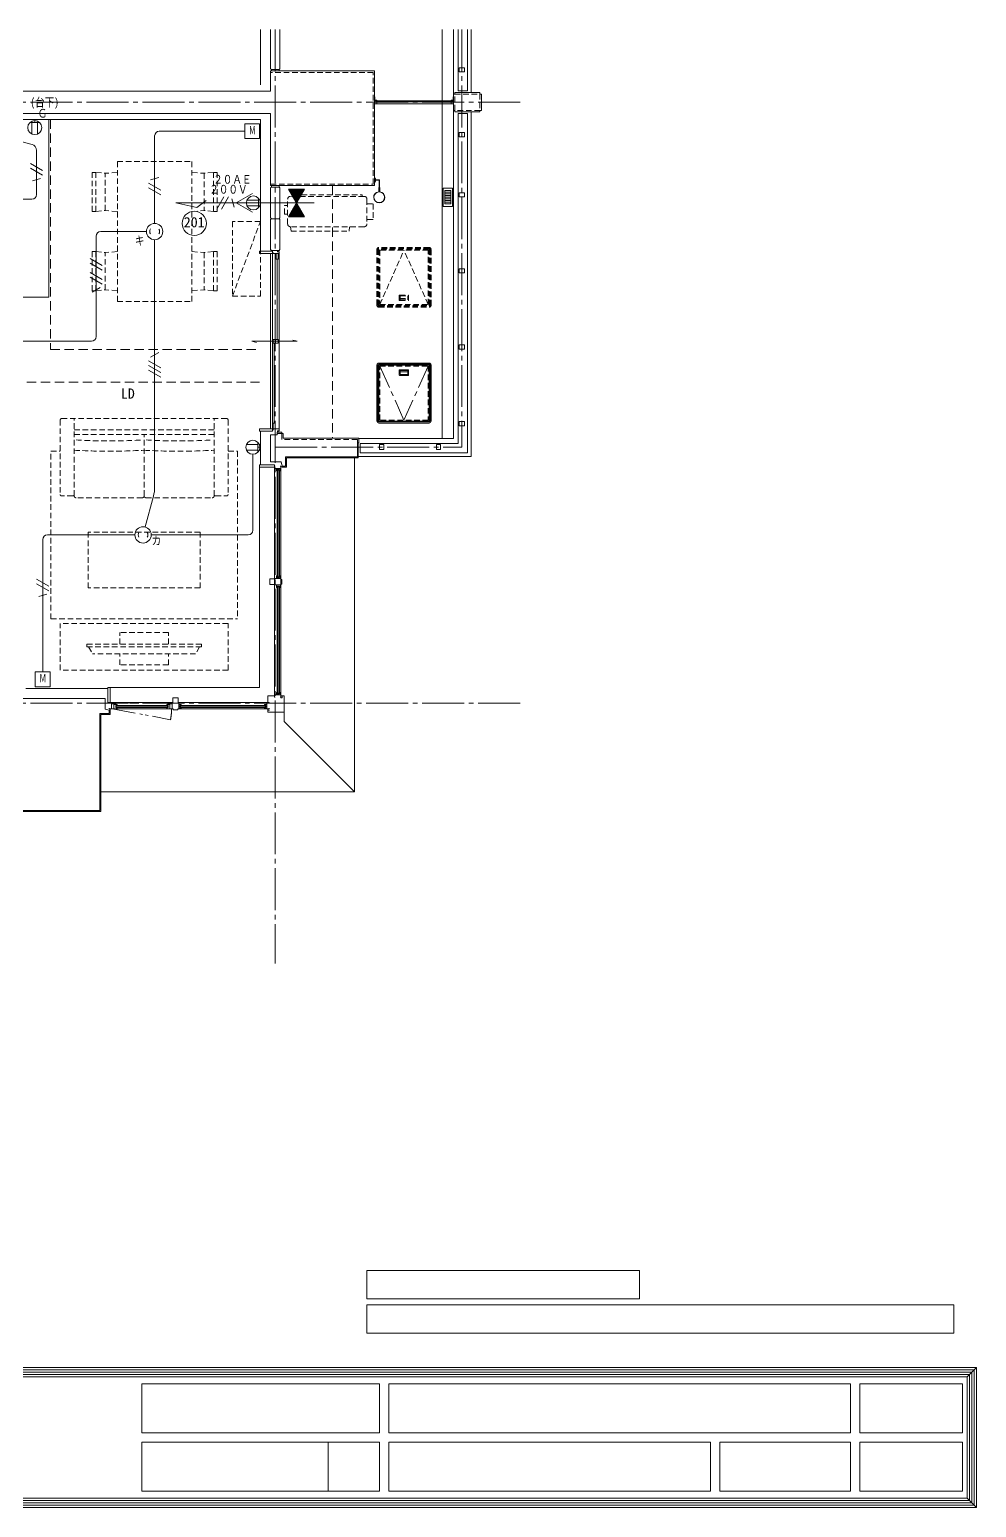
# Model space of a CAD drawing. Units: millimetres at full size, sheet at 1:50. Extents: x -15705 to 14525, y -10775 to 5709.
# Drawn here: x 4372 to 14525, y -10150 to 5709 of the extents above; entities that cross this region are included whole.
import ezdxf
from ezdxf.enums import TextEntityAlignment as Align

# ---------------------------------------------------------------- set-up
doc = ezdxf.new("R2010")
doc.units = ezdxf.units.MM
doc.header["$LTSCALE"] = 50
for name, pattern in [('CHAIN1', [8, 5, -1, 1, -1]), ('CHAIN2', [12, 9, -1, 1, -1]), ('DASHED1', [1.8, 1.2, -0.6]), ('DASHED2', [3, 2, -1]), ('DOUBLE_CHAIN1', [8.8, 5, -1, 0.6, -0.6, 0.6, -1])]:
    doc.linetypes.add(name, pattern=pattern)
for name, color, linetype, lineweight in [('0-3_建築', 1, 'Continuous', 9), ('0-7_部材', 5, 'Continuous', 18), ('7-0_天井割付', 7, 'CHAIN2', 9), ('7-2_張出基準', 7, 'Continuous', 9), ('7-3_点検口', 7, 'Continuous', 9), ('7-4_ｸﾞA名称', 7, 'Continuous', 9), ('7-7_補助線', 7, 'DASHED1', 9), ('7-8_敷地', 7, 'Continuous', 9), ('7-9_表示線', 7, 'Continuous', 9), ('7-A_排水･ﾀﾞｸ', 7, 'Continuous', 9), ('7-B_ハッチング', 7, 'DASHED2', 9), ('7-C_電気設備', 7, 'Continuous', 9), ('7-D_記号', 7, 'Continuous', 9), ('7-E_文字', 7, 'Continuous', 9), ('F-0_F0', 7, 'Continuous', 9)]:
    doc.layers.add(name, color=color, linetype=linetype, lineweight=lineweight)
doc.styles.add('ＭＳ ゴシック', font='')
doc.styles.get('ＭＳ ゴシック').set_extended_font_data('MS Gothic')

msp = doc.modelspace()

# ---------------------------------------------------------------- linework, layer by layer
at = {"layer": '0-3_建築'}
for p, q in [((3764.33, 4645.34), (4398.29, 4475.47)), ((5763.35, 4618.1), (6678.61, 4618.1)), ((5713.35, 3628.9), (5713.35, 4568.1)), ((4446.59, 4412.53), (4446.59, 3938)), ((4381.64, 4271.11), (4511.54, 4196.11)), ((4381.64, 4221.11), (4511.54, 4146.11)), ((4403.29, 4083.61), (4489.89, 4108.61)), ((5778.3, 3984.99), (5648.4, 4059.99)), ((5778.3, 3934.99), (5648.4, 4009.99)), ((5756.65, 4122.49), (5670.05, 4097.49)), ((4396.59, 3888), (4219.64, 3888)), ((5940.45, 3847.65), (6696.85, 3847.65)), ((6380.02, 3782.7), (6455.02, 3912.6)), ((6430.02, 3782.7), (6505.02, 3912.6)), ((6567.52, 3804.35), (6542.52, 3890.95)), ((5085.01, 3491.4), (5085.01, 2413.9)), ((5135.01, 3541.4), (5625.85, 3541.4)), ((5713.35, 799.17), (5713.35, 3453.9)), ((5020.06, 3253.2), (5149.96, 3178.2)), ((5020.06, 3203.2), (5149.96, 3128.2)), ((5020.06, 3103.2), (5149.96, 3028.2)), ((5020.06, 3053.2), (5149.96, 2978.2)), ((5041.71, 2890.7), (5128.31, 2940.7)), ((3313.35, 2363.9), (5035.01, 2363.9)), ((5756.65, 2242.65), (5670.05, 2192.65)), ((5778.3, 2080.15), (5648.4, 2155.15)), ((5778.3, 2030.15), (5648.4, 2105.15)), ((5778.3, 1980.15), (5648.4, 2055.15)), ((6767.22, 336.4), (6767.22, 1150.98)), ((5700.41, 700.87), (5611.99, 370.91)), ((4513.04, 236.4), (4513.04, -1183.33)), ((4563.04, 286.4), (5501.85, 286.4)), ((5676.85, 286.4), (6717.22, 286.4)), ((4448.09, -187.92), (4577.99, -262.92)), ((4448.09, -237.92), (4577.99, -312.92)), ((4469.74, -375.42), (4556.34, -350.42))]:
    msp.add_line(p, q, dxfattribs=at)
at = {"layer": '0-3_建築', "color": 3, "lineweight": 18}
for p, q in [((7986.82, -7607.75), (7986.82, -7910.06)), ((10913.31, -7607.75), (7986.82, -7607.75)), ((10913.31, -7910.06), (10913.31, -7607.75)), ((7986.82, -7910.06), (10913.31, -7910.06)), ((7986.82, -8279.34), (7986.82, -7977.03))]:
    msp.add_line(p, q, dxfattribs=at)
at = {"layer": '0-3_建築'}
msp.add_lwpolyline([(5940.45, 3847.65), (6165.45, 3797.65), (6265.45, 3872.65)], dxfattribs=at)
at = {"layer": '0-3_建築', "color": 3, "lineweight": 18}
msp.add_lwpolyline([(7986.82, -7977.03), (14281.67, -7977.03), (14281.67, -8279.34), (7986.82, -8279.34)], dxfattribs=at)
msp.add_circle((6137.69, 3628.6), 130, dxfattribs=at)
at = {"layer": '0-3_建築'}
for centre, radius, start, end in [((5763.35, 4568.1), 50, 90, 180), ((4381.42, 4412.53), 65.16, 0, 75), ((4396.59, 3938), 50, 270, 0), ((5135.01, 3491.4), 50, 90, 180), ((5035.01, 2413.9), 50, 270, 0), ((5333.56, 799.17), 379.79, 345, 0), ((6717.22, 336.4), 50, 270, 0), ((4563.04, 236.4), 50, 90, 180)]:
    msp.add_arc(centre, radius, start, end, dxfattribs=at)
at = {"layer": '0-7_部材'}
for p, q in [((4480.43, 4709.72), (4375.12, 4709.72)), ((4397.78, 4709.72), (4397.78, 4587.58)), ((4427.78, 4731.32), (4427.78, 4709.72)), ((4457.78, 4709.72), (4457.78, 4587.58)), ((6825.26, 3877.65), (6703.11, 3877.65)), ((6825.26, 3817.65), (6703.11, 3817.65)), ((6825.26, 3900.3), (6825.26, 3794.99)), ((6846.85, 3847.65), (6825.26, 3847.65)), ((6820.63, 1278.63), (6820.63, 1173.32)), ((6820.63, 1255.98), (6698.49, 1255.98)), ((6820.63, 1195.98), (6698.49, 1195.98)), ((6842.22, 1225.98), (6820.63, 1225.98))]:
    msp.add_line(p, q, dxfattribs=at)
for points in [[(6678.61, 4698.1), (6678.61, 4538.1), (6838.61, 4538.1), (6838.61, 4698.1)], [(4593.04, -1183.33), (4433.04, -1183.33), (4433.04, -1343.33), (4593.04, -1343.33)]]:
    msp.add_lwpolyline(points, close=True, dxfattribs=at)
for centre, radius in [((4427.78, 4656.32), 75), ((6771.85, 3847.65), 75), ((5713.35, 3541.4), 87.5), ((6767.22, 1225.98), 75), ((5589.35, 286.4), 87.5)]:
    msp.add_circle(centre, radius, dxfattribs=at)
for centre, start, end in [((5713.35, 3541.4), 148.05345, 210.00027), ((5713.35, 3541.4), 329.99973, 30.00027), ((5589.35, 286.4), 148.05345, 210.00027), ((5589.35, 286.4), 329.99973, 30.00027)]:
    msp.add_arc(centre, 52.45, start, end, dxfattribs=at)
at = {"layer": '7-0_天井割付'}
for p, q in [((7006.85, 5708.57), (7006.85, -4311.84)), ((9006.85, 5708.57), (9006.85, 1228.9)), ((9632.07, 4928.9), (-8167.18, 4928.9)), ((7006.85, 1228.9), (9006.85, 1228.9)), ((9632.07, -1521.1), (-8167.18, -1521.1))]:
    msp.add_line(p, q, dxfattribs=at)
at = {"layer": '7-2_張出基準'}
for p, q in [((6956.85, 5288.9), (6956.85, 5708.57)), ((7056.85, 5288.9), (7056.85, 5708.57)), ((6956.85, 5263.9), (6956.85, 5048.9)), ((6966.85, 5278.9), (6966.85, 5263.9)), ((7056.85, 5288.9), (7046.85, 5278.9)), ((7046.85, 5278.9), (7046.85, 5263.9)), ((-3943.15, 5048.9), (6956.85, 5048.9)), ((-3943.15, 4808.9), (6956.85, 4808.9)), ((6956.85, 4808.9), (6956.85, 4033.9)), ((6956.85, 4008.9), (6956.85, 3688.9)), ((6966.85, 4018.9), (6966.85, 4033.9)), ((7046.85, 4018.9), (7046.85, 4033.9)), ((7056.85, 4008.9), (7056.85, 3688.9)), ((6956.85, 3688.9), (6966.85, 3678.9)), ((6956.85, 3668.9), (6966.85, 3678.9)), ((6956.85, 3668.9), (6956.85, 3348.9)), ((7046.85, 3678.9), (6966.85, 3678.9)), ((7046.85, 3678.9), (7056.85, 3688.9)), ((7046.85, 3678.9), (7056.85, 3668.9)), ((7056.85, 3668.9), (7056.85, 3348.9)), ((6956.85, 3348.9), (6966.85, 3338.9)), ((7046.85, 3338.9), (6966.85, 3338.9)), ((7046.85, 3338.9), (7056.85, 3348.9)), ((7026.81, 1358.9), (6956.85, 1358.9)), ((6956.85, 1358.9), (6956.85, 1068.9)), ((7026.81, 1388.9), (7026.81, 1358.9)), ((7886.85, 1123.9), (7886.85, 1273.9)), ((7886.85, 1123.9), (7116.85, 1123.9)), ((7116.85, 1023.9), (7116.85, 1123.9)), ((7071.02, 1068.9), (6956.85, 1068.9)), ((7081.73, 1023.9), (7071.02, 1068.9)), ((7081.73, 1023.9), (7116.85, 1023.9)), ((3926.85, -1471.1), (5181.85, -1471.1)), ((5181.85, -1471.1), (5181.85, -1583.93)), ((5226.84, -1595.99), (5181.85, -1583.93)), ((5226.84, -1631.1), (5126.85, -1631.1)), ((5226.84, -1595.99), (5226.84, -1631.1))]:
    msp.add_line(p, q, dxfattribs=at)
at = {"layer": '7-2_張出基準', "linetype": 'DASHED1'}
for p, q in [((8931.85, 4841.4), (8931.85, 5016.4)), ((9201.85, 4841.4), (8931.85, 4841.4)), ((7076.82, 1373.9), (7026.81, 1373.9)), ((7076.82, 1308.9), (7076.82, 1378.9)), ((7886.85, 1308.9), (7076.82, 1308.9)), ((7886.85, 1273.9), (7886.85, 1308.9))]:
    msp.add_line(p, q, dxfattribs=at)
at = {"layer": '7-2_張出基準'}
for points in [[(6956.85, 5288.9), (6966.85, 5278.9), (7046.85, 5278.9)], [(6956.85, 4008.9), (6966.85, 4018.9), (7046.85, 4018.9), (7056.85, 4008.9)], [(5126.85, -1631.1), (5126.85, -2671.1), (4101.85, -2671.1)]]:
    msp.add_lwpolyline(points, dxfattribs=at)
at = {"layer": '7-2_張出基準', "linetype": 'DASHED1'}
for points in [[(6956.85, 4048.9), (8056.85, 4048.9), (8056.85, 5248.9), (6956.85, 5248.9)], [(8931.85, 5016.4), (9201.85, 5016.4), (9201.85, 4841.4)]]:
    msp.add_lwpolyline(points, dxfattribs=at)
at = {"layer": '7-3_点検口'}
for p, q in [((7031.95, 3323.89), (7031.95, 3333.9)), ((7045.95, 3337.79), (7045.95, 3324.89)), ((7046.95, 3303.9), (6836.85, 3303.9)), ((6956.95, 1423.9), (6956.95, 3303.9)), ((6976.95, 3288.9), (6976.95, 3328.9)), ((6976.95, 3313.9), (6986.95, 3313.9)), ((6976.95, 1438.9), (6976.95, 3288.9)), ((7015.25, 3303.9), (7015.25, 3243.9)), ((7026.45, 3243.9), (7026.45, 2383.9)), ((7046.95, 3323.89), (7031.95, 3323.89)), ((7046.95, 3288.9), (7046.95, 3323.89)), ((7046.95, 1438.9), (7046.95, 3288.9)), ((7037.65, 2383.9), (6983.85, 2383.9)), ((7010.75, 2383.9), (7010.75, 2343.9)), ((6804.34, 2350.96), (6756.04, 2363.9)), ((7242.74, 2363.9), (6756.04, 2363.9)), ((6995.05, 1483.9), (6995.05, 2343.9)), ((7194.44, 2376.84), (7242.74, 2363.9)), ((6976.95, 1438.9), (6976.95, 1398.9)), ((6983.85, 1423.9), (6983.85, 1483.9)), ((7046.95, 1438.9), (7046.95, 1403.9)), ((7046.95, 1423.9), (6836.85, 1423.9)), ((6836.85, 1423.9), (6836.85, 1398.9)), ((6976.95, 1398.9), (6836.85, 1398.9)), ((6976.95, 1413.89), (6986.95, 1413.89)), ((7031.95, 1403.9), (7031.95, 1393.9)), ((7046.95, 1403.9), (7031.95, 1403.9)), ((7045.85, 1402.9), (7045.85, 1389.9)), ((6996.73, 1038.9), (6836.85, 1038.9)), ((6836.85, 1013.9), (6836.85, -1351.1)), ((7005.73, 1023.9), (6996.73, 1023.9)), ((6996.73, -181.6), (6996.73, 998.9)), ((7020.93, 998.9), (7020.93, 971.9)), ((7020.93, 971.9), (7022.93, 971.9)), ((7022.93, 971.9), (7028.68, 970.4)), ((7028.68, 986.9), (7052.18, 986.9)), ((7028.68, -169.6), (7028.68, 986.9)), ((7035.18, -163.6), (7035.18, 986.9)), ((7047.18, 980.9), (7035.18, 980.9)), ((7047.18, -163.6), (7047.18, 986.9)), ((7052.18, -169.6), (7052.18, 986.9)), ((7057.93, 971.9), (7052.18, 970.4)), ((7066.73, 1023.9), (7057.73, 1023.9)), ((7057.93, 971.9), (7062.53, 971.9)), ((7062.53, 971.9), (7062.53, 998.9)), ((7066.73, 998.9), (7066.73, 1023.9)), ((7066.73, 998.9), (7066.73, -181.6)), ((7080.73, 1014.9), (7067.73, 1014.9)), ((7020.93, -154.6), (7022.93, -154.6)), ((7020.93, -181.6), (7020.93, -154.6)), ((7022.93, -154.6), (7028.68, -153.1)), ((7022.93, -159.6), (7022.93, -154.6)), ((7057.93, -154.6), (7052.18, -153.1)), ((7057.93, -159.6), (7057.93, -154.6)), ((6946.73, -187.1), (6946.73, -246.1)), ((6996.73, -186.6), (6947.23, -186.6)), ((6947.23, -246.6), (6996.73, -246.6)), ((6996.73, -181.6), (6996.73, -251.6)), ((6996.73, -181.6), (7066.73, -181.6)), ((6996.73, -251.6), (7066.73, -251.6)), ((6996.73, -1431.1), (6996.73, -251.6)), ((7020.93, -251.6), (7020.93, -278.6)), ((7020.93, -278.6), (7022.93, -278.6)), ((7028.68, -159.6), (7022.93, -159.6)), ((7022.93, -273.6), (7022.93, -278.6)), ((7028.68, -273.6), (7022.93, -273.6)), ((7022.93, -278.6), (7028.68, -280.1)), ((7028.68, -169.6), (7052.18, -169.6)), ((7028.68, -263.6), (7028.68, -1419.1)), ((7028.68, -263.6), (7052.18, -263.6)), ((7047.18, -163.6), (7035.18, -163.6)), ((7035.18, -269.6), (7035.18, -1419.1)), ((7047.18, -269.6), (7035.18, -269.6)), ((7047.18, -269.6), (7047.18, -1419.1)), ((7052.18, -159.6), (7057.93, -159.6)), ((7052.18, -263.6), (7052.18, -1419.1)), ((7052.18, -273.6), (7057.93, -273.6)), ((7057.93, -278.6), (7052.18, -280.1)), ((7057.93, -273.6), (7057.93, -278.6)), ((7057.93, -278.6), (7062.53, -278.6)), ((7062.53, -278.6), (7062.53, -251.6)), ((7066.73, -251.6), (7066.73, -181.6)), ((7066.73, -191.6), (7076.73, -191.6)), ((7076.73, -241.6), (7066.73, -241.6)), ((7066.73, -1431.1), (7066.73, -251.6)), ((7076.73, -191.6), (7076.73, -241.6)), ((5236.73, -1351.1), (6836.85, -1351.1)), ((5236.73, -1511.11), (5236.73, -1351.1)), ((7028.68, -1402.6), (7022.93, -1404.1)), ((7022.93, -1409.1), (7022.93, -1404.1)), ((7022.93, -1409.1), (7028.68, -1409.1)), ((7052.18, -1419.1), (7028.68, -1419.1)), ((7035.18, -1413.1), (7047.18, -1413.1)), ((7057.93, -1404.1), (7052.18, -1402.6)), ((7057.93, -1409.1), (7052.18, -1409.1)), ((7062.53, -1404.1), (7057.93, -1404.1)), ((7057.93, -1409.1), (7057.93, -1404.1)), ((7062.53, -1404.1), (7062.53, -1431.1)), ((5211.73, -1511.11), (5236.73, -1511.11)), ((5251.73, -1511.1), (5901.73, -1511.1)), ((5251.73, -1581.1), (5901.73, -1581.1)), ((5292.73, -1533.1), (5275.73, -1533.1)), ((5275.73, -1533.1), (5275.73, -1579.11)), ((5292.73, -1535.3), (5292.73, -1533.1)), ((5292.73, -1535.3), (5310.73, -1535.3)), ((5295.73, -1543.06), (5295.73, -1566.56)), ((5295.73, -1543.06), (5857.73, -1543.06)), ((5295.73, -1549.56), (5857.73, -1549.56)), ((5295.73, -1561.56), (5857.73, -1561.56)), ((5295.73, -1566.56), (5857.73, -1566.56)), ((5304.73, -1543.06), (5296.73, -1543.06)), ((5304.73, -1566.56), (5296.73, -1566.56)), ((5301.73, -1561.56), (5301.73, -1549.56)), ((5302.13, -1512.4), (5305.93, -1512.4)), ((5302.13, -1520.7), (5302.13, -1512.4)), ((5310.23, -1537.3), (5304.73, -1537.3)), ((5310.23, -1572.3), (5304.73, -1572.3)), ((5305.73, -1537.31), (5305.73, -1543.06)), ((5305.73, -1572.31), (5305.73, -1566.56)), ((5308.23, -1518.9), (5308.23, -1517.9)), ((5310.73, -1535.3), (5310.73, -1536.8)), ((5842.73, -1537.31), (5841.23, -1543.06)), ((5842.73, -1572.31), (5841.23, -1566.56)), ((5842.73, -1535.3), (5842.73, -1536.8)), ((5860.73, -1535.3), (5842.73, -1535.3)), ((5843.23, -1537.3), (5848.73, -1537.3)), ((5843.23, -1572.3), (5848.73, -1572.3)), ((5845.23, -1518.9), (5845.23, -1517.9)), ((5851.33, -1518.9), (5845.23, -1518.9)), ((5847.73, -1537.31), (5847.73, -1543.06)), ((5847.73, -1572.31), (5847.73, -1566.56)), ((5848.73, -1543.06), (5856.73, -1543.06)), ((5848.73, -1566.56), (5856.73, -1566.56)), ((5851.33, -1520.7), (5851.33, -1518.9)), ((5851.73, -1561.56), (5851.73, -1549.56)), ((5857.73, -1543.06), (5857.73, -1566.56)), ((5860.73, -1533.1), (5877.73, -1533.1)), ((5860.73, -1535.3), (5860.73, -1533.1)), ((5901.73, -1525.2), (5871.73, -1525.2)), ((5877.73, -1533.1), (5877.73, -1579.11)), ((5901.73, -1581.1), (5901.73, -1511.1)), ((5906.73, -1511.1), (5901.73, -1511.1)), ((5911.73, -1581.1), (5901.73, -1581.1)), ((5906.73, -1461.1), (5966.73, -1461.1)), ((5906.73, -1511.1), (5906.73, -1461.1)), ((5911.73, -1581.1), (5911.73, -1591.1)), ((5971.73, -1581.1), (5961.73, -1581.1)), ((5966.73, -1461.1), (5966.73, -1511.1)), ((5971.73, -1511.1), (5966.73, -1511.1)), ((5966.73, -1511.11), (5971.73, -1511.11)), ((5971.73, -1511.1), (5971.73, -1581.1)), ((6916.73, -1511.11), (5971.73, -1511.11)), ((5971.73, -1535.31), (5998.73, -1535.31)), ((5998.73, -1576.91), (5971.73, -1576.91)), ((6916.73, -1581.11), (5971.73, -1581.11)), ((5983.73, -1543.06), (6904.73, -1543.06)), ((5983.73, -1543.06), (5983.73, -1566.56)), ((5983.73, -1549.56), (6904.73, -1549.56)), ((5983.73, -1561.56), (6904.73, -1561.56)), ((5983.73, -1566.56), (6904.73, -1566.56)), ((5992.73, -1543.06), (5984.73, -1543.06)), ((5992.73, -1566.56), (5984.73, -1566.56)), ((5989.73, -1561.56), (5989.73, -1549.56)), ((5993.73, -1537.31), (5993.73, -1543.06)), ((5993.73, -1537.31), (5998.73, -1537.31)), ((5993.73, -1572.31), (5993.73, -1566.56)), ((5998.73, -1535.31), (5998.73, -1537.31)), ((5998.73, -1537.31), (6000.23, -1543.06)), ((5998.73, -1572.31), (6000.23, -1566.56)), ((6889.73, -1537.31), (6888.23, -1543.06)), ((6889.73, -1572.31), (6888.23, -1566.56)), ((6889.73, -1537.31), (6894.73, -1537.31)), ((6889.73, -1572.31), (6894.73, -1572.31)), ((6894.73, -1537.31), (6894.73, -1543.06)), ((6894.73, -1572.31), (6894.73, -1566.56)), ((6898.73, -1549.56), (6898.73, -1561.56)), ((6904.73, -1566.56), (6904.73, -1543.06)), ((6916.73, -1511.11), (6916.73, -1581.11)), ((6916.73, -1511.11), (6941.73, -1511.11)), ((6926.73, -1581.11), (6916.73, -1581.11)), ((6926.74, -1441.11), (6926.74, -1511.11)), ((6996.73, -1441.11), (6926.74, -1441.11)), ((6927.73, -1595.11), (6927.73, -1582.11)), ((6941.73, -1520.11), (6941.73, -1511.11)), ((6996.73, -1431.1), (7066.73, -1431.1)), ((6996.73, -1431.1), (6996.73, -1455.99)), ((6996.73, -1455.99), (7005.73, -1455.99)), ((7057.73, -1455.99), (7066.73, -1455.99)), ((7066.73, -1455.99), (7066.73, -1431.1)), ((7081.73, -1460.99), (7066.73, -1460.99)), ((7080.73, -1442.11), (7067.73, -1442.11)), ((7081.73, -1441.11), (7081.73, -1460.99)), ((7101.73, -1441.11), (7081.73, -1441.11)), ((7101.73, -1616.11), (7101.73, -1441.11)), ((5236.85, -1595.99), (5235.85, -1594.99)), ((6944.43, -1596.11), (6926.73, -1596.11)), ((6926.73, -1596.11), (6926.73, -1616.11)), ((6926.73, -1616.11), (7101.73, -1616.11))]:
    msp.add_line(p, q, dxfattribs=at)
at = {"layer": '7-3_点検口', "linetype": 'DOUBLE_CHAIN1'}
msp.add_line((5258.73, -1579.1), (5883.75, -1696.76), dxfattribs=at)
at = {"layer": '7-3_点検口', "linetype": 'DASHED2'}
msp.add_line((5845.23, -1518.9), (5308.23, -1518.9), dxfattribs=at)
at = {"layer": '7-3_点検口'}
for points in [[(6976.95, 3328.9), (6836.85, 3328.9), (6836.85, 3303.9)], [(7037.65, 3303.9), (7037.65, 3243.9), (7015.25, 3243.9)], [(7037.65, 2383.9), (7037.65, 2343.9), (6983.85, 2343.9), (6983.85, 2383.9)], [(7006.25, 1423.9), (7006.25, 1483.9), (6983.85, 1483.9)], [(6836.85, 1038.9), (6836.85, 1013.9), (6996.73, 1013.9)], [(6996.73, 1038.9), (6996.73, 998.9), (7066.73, 998.9)], [(7028.68, 976.9), (7022.93, 976.9), (7022.93, 971.9)], [(7052.18, 976.9), (7057.93, 976.9), (7057.93, 971.9)], [(7057.93, -154.6), (7062.53, -154.6), (7062.53, -181.6)], [(5236.73, -1351.1), (5211.73, -1351.1), (5211.73, -1510.99)], [(7020.93, -1431.1), (7020.93, -1404.1), (7022.93, -1404.1)], [(5251.73, -1581.1), (5251.73, -1511.1), (5226.73, -1511.1), (5226.73, -1519.6)], [(5226.73, -1572.6), (5226.73, -1581.1), (5251.73, -1581.1)], [(5236.85, -1581.11), (5235.85, -1582.11), (5235.85, -1594.99)], [(5251.73, -1525.2), (5281.73, -1525.2), (5281.73, -1529.1), (5278.93, -1529.1)], [(5258.73, -1575.8), (5258.73, -1579.1), (5310.73, -1579.1), (5310.73, -1572.8)], [(5279.24, -1511.8), (5276.23, -1517.02), (5276.23, -1525.2)], [(5277.13, -1525.2), (5277.13, -1523.2), (5299.63, -1523.2), (5302.13, -1520.7)], [(5307.03, -1512.2), (5308.23, -1512.2), (5308.23, -1511.3), (5280.1, -1511.3)], [(5305.73, -1537.31), (5310.73, -1537.31), (5312.23, -1543.06)], [(5305.73, -1572.31), (5310.73, -1572.31), (5312.23, -1566.56)], [(5305.93, -1512.4), (5305.93, -1518.9), (5308.23, -1518.9)], [(5308.23, -1517.9), (5307.03, -1517.9), (5307.03, -1512.2)], [(5894.73, -1579.1), (5842.73, -1579.1), (5842.73, -1572.8)], [(5846.43, -1512.2), (5845.23, -1512.2), (5845.23, -1511.3), (5873.35, -1511.3)], [(5845.23, -1517.9), (5846.43, -1517.9), (5846.43, -1512.2)], [(5876.33, -1525.2), (5876.33, -1523.2), (5853.83, -1523.2), (5851.33, -1520.7)], [(5871.73, -1525.2), (5871.73, -1529.1), (5874.53, -1529.1)], [(5874.22, -1511.8), (5877.23, -1517.02), (5877.23, -1525.2)], [(5911.73, -1591.1), (5961.73, -1591.1), (5961.73, -1581.1)], [(5993.73, -1572.31), (5998.73, -1572.31), (5998.73, -1576.91)], [(6916.73, -1535.31), (6889.73, -1535.31), (6889.73, -1537.31)], [(6916.73, -1576.91), (6889.73, -1576.91), (6889.73, -1572.31)], [(6941.73, -1572.11), (6941.73, -1581.11), (6926.73, -1581.11)]]:
    msp.add_lwpolyline(points, dxfattribs=at)
for centre, radius, start, end in [((7046.95, 3337.79), 1, 90, 180), ((7046.95, 3324.89), 1, 180, 270), ((7046.85, 1402.9), 1, 90, 180), ((7046.85, 1389.9), 1, 180, 270), ((7067.73, 1013.9), 1, 90, 180), ((7080.73, 1013.9), 1, 0, 90), ((6947.23, -187.1), 0.5, 90, 180), ((6947.23, -246.1), 0.5, 180, 270), ((5280.1, -1512.3), 1, 90, 150), ((5310.23, -1536.8), 0.5, 270, 0), ((5310.23, -1572.8), 0.5, 0, 90), ((5843.23, -1536.8), 0.5, 180, 270), ((5843.23, -1572.8), 0.5, 90, 180), ((5873.35, -1512.3), 1, 30, 90), ((6926.73, -1582.11), 1, 0.00011, 90.00011), ((7067.73, -1441.11), 1, 179.99983, 269.99983), ((7080.73, -1441.11), 1, 269.99948, 0.00071), ((6926.73, -1595.11), 1, 269.99904, 0.00046)]:
    msp.add_arc(centre, radius, start, end, dxfattribs=at)
at = {"layer": '7-3_点検口', "linetype": 'DOUBLE_CHAIN1'}
msp.add_arc((5258.73, -1579.11), 636, 349.33968, 0, dxfattribs=at)
at = {"layer": '7-4_ｸﾞA名称'}
for p, q in [((6846.85, 5113.9), (6846.85, 5708.57)), ((8071.85, 5263.9), (6956.85, 5263.9)), ((8071.85, 4033.9), (8071.85, 5263.9)), ((8931.85, 5016.4), (8916.85, 5016.4)), ((8916.85, 4841.4), (8916.85, 5016.4)), ((8931.85, 5016.4), (8931.85, 5031.4)), ((8931.85, 5031.4), (9201.85, 5031.4)), ((9201.85, 5016.4), (9201.85, 5031.4)), ((9201.85, 5016.4), (9216.85, 5016.4)), ((9216.85, 5016.4), (9216.85, 4841.4)), ((8931.85, 4841.4), (8916.85, 4841.4)), ((8931.85, 4841.4), (8931.85, 4826.4)), ((8931.85, 4826.4), (9201.85, 4826.4)), ((9201.85, 4841.4), (9201.85, 4826.4)), ((9201.85, 4841.4), (9216.85, 4841.4)), ((6956.85, 4033.9), (8071.85, 4033.9)), ((6846.85, 1398.9), (6846.85, 1038.9)), ((7026.81, 1388.9), (7076.82, 1388.9)), ((7091.82, 1323.9), (7091.82, 1373.9)), ((7901.85, 1323.9), (7091.82, 1323.9)), ((7896.85, 1113.9), (7896.85, 1273.9)), ((7896.85, 1113.9), (7126.85, 1113.9)), ((7126.85, 1113.9), (7126.85, 1013.9)), ((7896.85, 1258.9), (7886.85, 1258.9)), ((7886.85, 1163.9), (7896.85, 1163.9)), ((7896.85, 1158.9), (7886.85, 1158.9)), ((7081.73, 1013.9), (7081.73, 1023.9)), ((7081.73, 1013.9), (7126.85, 1013.9)), ((5211.73, -1361.1), (4331.85, -1361.1)), ((5136.85, -1641.1), (5136.85, -2681.1)), ((5136.85, -1641.1), (5236.85, -1641.1)), ((5236.85, -1595.99), (5226.84, -1595.99)), ((5236.85, -1595.99), (5236.85, -1641.1)), ((5136.85, -2681.1), (4111.85, -2681.1))]:
    msp.add_line(p, q, dxfattribs=at)
for points in [[(2451.85, 4743.9), (6846.85, 4743.9), (6846.85, 3328.9)], [(7076.82, 1388.9), (7076.82, 1373.9), (7091.82, 1373.9)], [(7886.85, 1273.9), (7901.85, 1273.9), (7901.85, 1323.9)]]:
    msp.add_lwpolyline(points, dxfattribs=at)
at = {"layer": '7-7_補助線'}
for p, q in [((6113.35, 2791.4), (6113.35, 4291.4)), ((5043.34, 3756.39), (5043.34, 4176.39)), ((5083.35, 3756.39), (5083.35, 4176.39)), ((5313.35, 4175.46), (5183.34, 4166.39)), ((5183.34, 3766.4), (5183.34, 4166.39)), ((6113.35, 4175.46), (6243.34, 4166.39)), ((6243.34, 4166.39), (6243.34, 3766.4)), ((6343.34, 4176.39), (6343.34, 3756.39)), ((6383.34, 4176.39), (6383.34, 3756.39)), ((5313.35, 3757.32), (5183.34, 3766.4)), ((6113.35, 3757.32), (6243.34, 3766.4)), ((5043.34, 2906.41), (5043.34, 3326.39)), ((5083.35, 2906.41), (5083.35, 3326.39)), ((5313.35, 3325.47), (5183.34, 3316.4)), ((5183.34, 2916.4), (5183.34, 3316.4)), ((6113.35, 3325.47), (6243.34, 3316.4)), ((6243.34, 3316.4), (6243.34, 2916.4)), ((6343.34, 3326.39), (6343.34, 2906.41)), ((6383.34, 3326.39), (6383.34, 2906.41)), ((5313.35, 2907.33), (5183.34, 2916.4)), ((6113.35, 2907.33), (6243.34, 2916.4)), ((6343.34, 2906.41), (6243.34, 2916.4)), ((6383.34, 2906.41), (6343.34, 2906.41)), ((5313.35, 2791.4), (6113.35, 2791.4)), ((4700.57, 1519.3), (4700.57, 719.3)), ((4715.57, 1534.29), (6485.57, 1534.29)), ((4850.57, 704.29), (4850.57, 1534.29)), ((6350.57, 704.29), (6350.57, 1534.29)), ((6500.57, 1519.3), (6500.57, 719.3)), ((4850.57, 1414.29), (6350.57, 1414.29)), ((4850.57, 1364.29), (6350.57, 1364.29)), ((5600.57, 704.29), (5600.57, 1364.29)), ((4600.57, 1184.3), (4700.57, 1184.3)), ((4600.57, -615.7), (4600.57, 1184.3)), ((6500.57, 1184.3), (6600.58, 1184.3)), ((6600.58, 1184.3), (6600.58, -615.7)), ((4835.57, 704.29), (4715.57, 704.29)), ((5580.57, 684.3), (4870.57, 684.3)), ((5620.57, 684.3), (6330.57, 684.3)), ((6365.57, 704.29), (6485.57, 704.29)), ((6200.57, 316.75), (5000.57, 316.75)), ((5000.57, -283.25), (5000.57, 316.75)), ((6200.57, -283.25), (6200.57, 316.75)), ((6200.57, -283.25), (5000.57, -283.25)), ((4600.57, -615.7), (6600.58, -615.7)), ((6500.57, -665.7), (4700.57, -665.7)), ((4700.57, -1165.71), (4700.57, -665.7)), ((5860.56, -761.69), (5340.57, -761.69)), ((5340.57, -885.71), (5340.57, -761.69)), ((5860.56, -885.71), (5860.56, -761.69)), ((6500.57, -1165.71), (6500.57, -665.7)), ((4985.57, -915.7), (4985.57, -885.71)), ((6215.57, -885.71), (4985.57, -885.71)), ((6215.57, -915.7), (4985.57, -915.7)), ((5005.57, -915.7), (5048.29, -989.7)), ((6195.57, -915.7), (6152.84, -989.7)), ((6215.57, -915.7), (6215.57, -885.71)), ((6152.84, -989.7), (5048.29, -989.7)), ((5340.57, -1109.7), (5340.57, -989.7)), ((5860.56, -1109.7), (5340.57, -1109.7)), ((5860.56, -1109.7), (5860.56, -989.7)), ((6500.57, -1165.71), (4700.57, -1165.71))]:
    msp.add_line(p, q, dxfattribs=at)
for points in [[(5313.35, 2791.4), (5313.35, 4291.4), (6113.35, 4291.4)], [(5043.34, 4176.39), (5083.35, 4176.39), (5183.34, 4166.39)], [(6383.34, 4176.39), (6343.34, 4176.39), (6243.34, 4166.39)], [(5043.34, 3756.39), (5083.35, 3756.39), (5183.34, 3766.4)], [(6383.34, 3756.39), (6343.34, 3756.39), (6243.34, 3766.4)], [(5043.34, 3326.39), (5083.35, 3326.39), (5183.34, 3316.4)], [(6383.34, 3326.39), (6343.34, 3326.39), (6243.34, 3316.4)], [(5043.34, 2906.41), (5083.35, 2906.41), (5183.34, 2916.4)]]:
    msp.add_lwpolyline(points, dxfattribs=at)
for centre, radius, start, end in [((4715.57, 1519.3), 15, 90, 180), ((6485.57, 1519.29), 15, 0, 90), ((5225.57, 7600.53), 6306.24, 266.77292, 273.22707), ((5975.57, 7600.53), 6306.24, 266.77292, 273.22707), ((5225.57, 8220.54), 7036.24, 266.94495, 273.05504), ((5975.57, 8220.54), 7036.24, 266.94495, 273.05504), ((4715.57, 719.3), 15, 180, 270), ((4835.57, 719.3), 15, 270, 360), ((4870.57, 704.29), 20, 180, 270), ((5580.57, 704.29), 20, 270, 360), ((5620.57, 704.29), 20, 180, 270), ((6330.57, 704.29), 20, 270, 360), ((6365.57, 719.3), 15, 180, 270), ((6485.57, 719.3), 15, 270, 360)]:
    msp.add_arc(centre, radius, start, end, dxfattribs=at)
at = {"layer": '7-8_敷地'}
msp.add_line((4579.85, 4740.9), (4579.85, 2835.9), dxfattribs=at)
at = {"layer": '7-8_敷地', "linetype": 'DASHED1'}
for p, q in [((7106.85, 3728.61), (7106.85, 3820.25)), ((7106.85, 3820.25), (7139.45, 3820.25)), ((7139.45, 3622.72), (7139.45, 3888.8)), ((7959.45, 3918.8), (7169.45, 3918.8)), ((7198.57, 3933.9), (7939, 3933.9)), ((7198.57, 3918.8), (7198.57, 3933.9)), ((7939, 3933.9), (7939, 3918.8)), ((7989.45, 3888.8), (7989.45, 3622.72)), ((7989.45, 3837.3), (8054.9, 3837.3)), ((8054.9, 3837.3), (8054.9, 3670.08)), ((6846.85, 3647.65), (6546.85, 3647.65)), ((6546.85, 2847.65), (6846.85, 3647.65)), ((6846.85, 2847.65), (6846.85, 3647.65)), ((7139.45, 3728.61), (7106.85, 3728.61)), ((8054.9, 3670.08), (7989.45, 3670.08)), ((7959.45, 3592.72), (7169.45, 3592.72)), ((7175.66, 3546.34), (7171.54, 3592.72)), ((7175.66, 3546.34), (7800.56, 3546.34)), ((7803.9, 3592.72), (7800.56, 3546.34))]:
    msp.add_line(p, q, dxfattribs=at)
for points in [[(8979.35, 5298.9), (9034.35, 5298.9), (9034.35, 5253.9), (8979.35, 5253.9)], [(8979.35, 4603.9), (9034.35, 4603.9), (9034.35, 4558.9), (8979.35, 4558.9)], [(8979.35, 3957.65), (9034.35, 3957.65), (9034.35, 3912.65), (8979.35, 3912.65)], [(8979.35, 3141.4), (9034.35, 3141.4), (9034.35, 3096.4), (8979.35, 3096.4)], [(8979.35, 2325.15), (9034.35, 2325.15), (9034.35, 2280.15), (8979.35, 2280.15)], [(8979.35, 1501.4), (9034.35, 1501.4), (9034.35, 1456.4), (8979.35, 1456.4)], [(8169.35, 1256.4), (8169.35, 1201.4), (8124.35, 1201.4), (8124.35, 1256.4)], [(8779.35, 1256.4), (8779.35, 1201.4), (8734.35, 1201.4), (8734.35, 1256.4)]]:
    msp.add_lwpolyline(points, close=True, dxfattribs=at)
at = {"layer": '7-8_敷地'}
msp.add_lwpolyline([(2459.85, 4740.9), (2459.85, 4090.9), (3609.85, 4090.9), (3609.85, 2835.9), (4579.85, 2835.9)], dxfattribs=at)
at = {"layer": '7-8_敷地', "linetype": 'DASHED1'}
msp.add_lwpolyline([(6546.85, 3647.65), (6546.85, 2847.65), (6846.85, 2847.65)], dxfattribs=at)
for centre, start, end in [((7169.45, 3888.8), 90, 180), ((7959.45, 3888.8), 0, 90), ((7169.45, 3622.72), 180, 270), ((7959.45, 3622.72), 270, 0)]:
    msp.add_arc(centre, 30, start, end, dxfattribs=at)
at = {"layer": '7-9_表示線'}
for p, q in [((8796.85, 5708.57), (8796.85, 1318.9)), ((8916.85, 5708.57), (8916.85, 5016.4)), ((9106.85, 5708.57), (9106.85, 5031.4)), ((8916.85, 1318.9), (8916.85, 4841.4)), ((9106.85, 1128.9), (9106.85, 4826.4)), ((7901.85, 1318.9), (8916.85, 1318.9)), ((7856.73, 1113.9), (7856.73, -2470.99)), ((7896.85, 1128.9), (9106.85, 1128.9)), ((7101.73, -1616.11), (7101.73, -1715.99)), ((7856.73, -2470.99), (7101.73, -1715.99)), ((5136.85, -2471.11), (7856.73, -2471.11))]:
    msp.add_line(p, q, dxfattribs=at)
at = {"layer": '7-A_排水･ﾀﾞｸ'}
for p, q in [((8969.35, 5708.57), (8969.35, 5051.4)), ((9069.35, 5708.57), (9069.35, 5051.4)), ((9069.35, 5051.4), (8969.35, 5051.4)), ((8969.35, 4806.4), (9069.35, 4806.4)), ((8969.35, 1266.4), (8969.35, 4806.4)), ((9069.35, 1166.4), (9069.35, 4806.4)), ((7916.85, 1166.4), (7916.85, 1266.4)), ((7916.85, 1266.4), (8969.35, 1266.4)), ((7916.85, 1166.4), (9069.35, 1166.4))]:
    msp.add_line(p, q, dxfattribs=at)
at = {"layer": '7-B_ハッチング'}
for p, q in [((4596.85, 4743.9), (4596.85, 2273.9)), ((7621.85, 4033.9), (7621.85, 1323.9)), ((4596.85, 2273.9), (6836.85, 2273.9)), ((4341.85, 1923.9), (6836.85, 1923.9))]:
    msp.add_line(p, q, dxfattribs=at)
at = {"layer": '7-C_電気設備'}
for p, q in [((8073.35, 4120.4), (8071.85, 4120.4)), ((8073.35, 4067.4), (8071.85, 4067.4)), ((8073.35, 4120.4), (8073.35, 4067.4)), ((8079.85, 4105.34), (8073.35, 4115.34)), ((8079.85, 4082.45), (8073.35, 4072.45)), ((8079.85, 4105.34), (8079.85, 4082.45)), ((8123.35, 4095.4), (8079.85, 4095.4)), ((8120.35, 4092.4), (8079.85, 4092.4)), ((8117.35, 4013.9), (8120.35, 4013.9)), ((8117.35, 3970.56), (8117.35, 4013.9)), ((8120.35, 3965.9), (8120.35, 4092.4)), ((8123.35, 3965.9), (8123.35, 4095.4)), ((8123.35, 4013.9), (8126.35, 4013.9)), ((8126.35, 3970.56), (8126.35, 4013.9)), ((8806.84, 4006.41), (8806.82, 3811.39)), ((8823.37, 3980.4), (8823.37, 3837.39)), ((8890.34, 3980.4), (8823.37, 3980.4)), ((8890.34, 3837.39), (8890.34, 3980.4)), ((8906.85, 3811.39), (8806.84, 3811.39)), ((8823.37, 3962.53), (8890.34, 3962.53)), ((8823.37, 3944.65), (8890.34, 3944.65)), ((8823.37, 3926.77), (8890.34, 3926.77)), ((8823.37, 3908.9), (8890.34, 3908.9)), ((8823.37, 3891.02), (8890.34, 3891.02)), ((8823.37, 3873.14), (8890.34, 3873.14)), ((8823.37, 3855.27), (8890.34, 3855.27)), ((8823.37, 3837.39), (8890.34, 3837.39))]:
    msp.add_line(p, q, dxfattribs=at)
msp.add_lwpolyline([(8906.85, 3811.39), (8906.85, 4006.41), (8806.84, 4006.41)], dxfattribs=at)
for centre, radius, start, end in [((8121.85, 3908.9), 60, 96.01788, 270.00002), ((8121.85, 3908.9), 57, 90, 270.00002), ((8115.35, 3970.56), 2, 276.01788, 0.00003), ((8121.85, 3908.9), 60, 270.00002, 83.98213), ((8121.85, 3908.9), 57, 270.00002, 90), ((8128.35, 3970.56), 2, 180, 263.98213)]:
    msp.add_arc(centre, radius, start, end, dxfattribs=at)
at = {"layer": '7-D_記号'}
for p, q in [((7320.16, 3697.61), (7146.94, 3997.64)), ((7163.53, 3997.64), (7163.53, 3968.86)), ((7173.56, 3997.64), (7173.56, 3951.56)), ((7183.5, 3997.64), (7183.5, 3934.24)), ((7193.48, 3997.64), (7193.48, 3916.91)), ((7203.52, 3997.64), (7203.52, 3899.6)), ((7213.51, 3997.64), (7213.51, 3882.28)), ((7223.5, 3997.64), (7223.5, 3864.98)), ((7233.49, 3997.64), (7233.49, 3697.61)), ((7243.54, 3997.64), (7243.54, 3864.91)), ((7253.53, 3997.64), (7253.53, 3882.25)), ((7263.56, 3997.64), (7263.56, 3899.58)), ((7273.45, 3997.64), (7273.45, 3916.91)), ((7283.54, 3997.64), (7283.54, 3934.24)), ((7293.54, 3997.64), (7293.54, 3951.56)), ((7303.51, 3997.64), (7303.51, 3968.86)), ((7313.52, 3997.64), (7313.52, 3986.15)), ((6588.49, 3847.65), (6761.71, 3947.66)), ((6588.49, 3847.65), (6761.71, 3747.65)), ((7425.2, 3847.65), (6588.49, 3847.65)), ((7213.51, 3812.99), (7213.51, 3697.61)), ((7223.5, 3830.31), (7223.5, 3697.61)), ((7243.54, 3830.31), (7243.54, 3697.61)), ((7253.53, 3812.99), (7253.53, 3697.61)), ((7320.16, 3697.61), (7146.94, 3697.61)), ((7163.53, 3726.39), (7163.53, 3697.61)), ((7173.56, 3743.66), (7173.56, 3697.61)), ((7183.5, 3761.04), (7183.5, 3697.61)), ((7193.48, 3778.37), (7193.48, 3697.61)), ((7203.52, 3795.64), (7203.52, 3697.61)), ((7263.56, 3795.64), (7263.56, 3697.61)), ((7273.45, 3778.37), (7273.45, 3697.61)), ((7283.54, 3761.04), (7283.54, 3697.61)), ((7293.54, 3743.71), (7293.54, 3697.61)), ((7303.51, 3726.39), (7303.51, 3697.61)), ((7313.52, 3709.06), (7313.52, 3697.61))]:
    msp.add_line(p, q, dxfattribs=at)
msp.add_lwpolyline([(7146.94, 3697.61), (7320.16, 3997.64), (7146.94, 3997.64)], dxfattribs=at)
at = {"layer": '7-E_文字'}
for p, q in [((8071.85, 4911.47), (8071.85, 4946.47)), ((8071.85, 4946.47), (8096.84, 4946.47)), ((8072.86, 4944.87), (8072.86, 4913.07)), ((8095.22, 4945.49), (8073.42, 4945.49)), ((8076.22, 4949.97), (8096.84, 4949.97)), ((8086.81, 4936.46), (8086.81, 4931.47)), ((8901.88, 4936.46), (8086.81, 4936.46)), ((8086.81, 4931.47), (8901.88, 4931.47)), ((8095.83, 4936.46), (8095.83, 4944.87)), ((8096.84, 4949.97), (8096.84, 4936.46)), ((8096.84, 4944.68), (8891.85, 4944.68)), ((8891.85, 4949.97), (8891.85, 4936.46)), ((8891.85, 4949.97), (8912.47, 4949.97)), ((8892.86, 4936.46), (8892.86, 4944.87)), ((8893.47, 4945.49), (8915.28, 4945.49)), ((8901.88, 4931.47), (8901.88, 4936.46)), ((8915.89, 4944.87), (8915.89, 4913.07)), ((8073.42, 4912.48), (8095.22, 4912.48)), ((8891.85, 4913.18), (8096.84, 4913.18)), ((8891.85, 4911.47), (8916.85, 4911.47)), ((8915.28, 4912.48), (8893.47, 4912.48)), ((8096.86, 1506.6), (8096.86, 2108.61)), ((8107.85, 1506.6), (8107.85, 2108.61)), ((8116.41, 2128.62), (8656.86, 2128.62)), ((8116.86, 2117.58), (8656.86, 2117.58)), ((8116.86, 1510.62), (8116.86, 2104.58)), ((8120.85, 2108.61), (8652.86, 2108.61)), ((8656.86, 2104.58), (8656.86, 1510.62)), ((8665.84, 2108.61), (8665.84, 1506.6)), ((8676.84, 2108.61), (8676.84, 1506.6)), ((8336.85, 2001.62), (8336.85, 2053.59)), ((8340.84, 2057.61), (8432.86, 2057.61)), ((8340.84, 1997.6), (8432.86, 1997.6)), ((8344.86, 2006.63), (8344.86, 2048.6)), ((8344.86, 2035.6), (8428.84, 2035.6)), ((8345.85, 2049.61), (8427.85, 2049.61)), ((8345.85, 2005.6), (8427.85, 2005.6)), ((8428.84, 2006.63), (8428.84, 2048.6)), ((8436.85, 2001.62), (8436.85, 2053.59)), ((8656.86, 1497.64), (8116.86, 1497.64)), ((8656.86, 1486.58), (8116.86, 1486.58)), ((8652.86, 1506.6), (8120.85, 1506.6))]:
    msp.add_line(p, q, dxfattribs=at)
at = {"layer": '7-E_文字', "linetype": 'DASHED1'}
for p, q in [((8096.86, 3350.85), (8096.86, 2748.42)), ((8107.84, 3350.65), (8107.84, 2748.62)), ((8656.85, 3370.66), (8116.85, 3370.66)), ((8656.85, 3359.61), (8116.85, 3359.61)), ((8116.85, 3346.61), (8116.85, 2752.65)), ((8652.85, 3350.65), (8120.84, 3350.65)), ((8127.83, 2759.66), (8386.84, 3339.61)), ((8127.83, 3339.61), (8127.83, 2759.66)), ((8645.84, 2759.66), (8386.84, 3339.61)), ((8656.85, 2752.65), (8656.85, 3346.61)), ((8665.84, 2748.62), (8665.84, 3350.65)), ((8676.83, 2747.84), (8676.83, 3350.65)), ((8336.84, 2855.66), (8336.84, 2803.65)), ((8340.84, 2859.62), (8432.85, 2859.62)), ((8436.85, 2855.66), (8436.85, 2803.65)), ((8116.85, 2739.65), (8656.85, 2739.65)), ((8116.85, 2728.66), (8658.16, 2728.66)), ((8120.84, 2748.62), (8652.85, 2748.62)), ((8340.84, 2799.61), (8432.85, 2799.61)), ((8344.85, 2850.61), (8344.85, 2808.63)), ((8344.85, 2821.63), (8428.83, 2821.63)), ((8345.84, 2851.62), (8427.84, 2851.62)), ((8345.84, 2807.62), (8427.84, 2807.62)), ((8428.83, 2850.61), (8428.83, 2808.63)), ((8127.84, 1517.63), (8127.84, 2097.63))]:
    msp.add_line(p, q, dxfattribs=at)
at = {"layer": '7-E_文字', "linetype": 'CHAIN1'}
for p in [(8127.84, 2097.63), (8645.85, 2097.63)]:
    msp.add_line(p, (8386.85, 1517.63), dxfattribs=at)
at = {"layer": '7-E_文字'}
for points in [[(8075.32, 4950.84), (8075.32, 4986.48), (8071.85, 4986.48), (8071.85, 4948.24)], [(8095.83, 4913.07), (8095.83, 4926.47), (8096.84, 4926.47), (8096.84, 4911.47), (8071.85, 4911.47)], [(8916.85, 4911.47), (8916.85, 4946.47), (8891.85, 4946.47)], [(8892.86, 4913.07), (8892.86, 4926.47), (8891.85, 4926.47), (8891.85, 4911.47)], [(8913.37, 4950.84), (8913.37, 4986.48), (8916.85, 4986.48), (8916.85, 4948.24)]]:
    msp.add_lwpolyline(points, dxfattribs=at)
at = {"layer": '7-E_文字', "linetype": 'DASHED1'}
for points in [[(8127.83, 2759.66), (8645.84, 2759.66), (8645.84, 3339.61), (8127.83, 3339.61)], [(8127.84, 2097.63), (8645.85, 2097.63), (8645.85, 1517.63), (8127.84, 1517.63)]]:
    msp.add_lwpolyline(points, dxfattribs=at)
at = {"layer": '7-E_文字'}
for centre, radius, start, end in [((8073.59, 4948.24), 1.76, 180, 270), ((8073.42, 4944.87), 0.6, 90, 180), ((8076.22, 4950.87), 0.88, 180, 270), ((8096.84, 4931.47), 5, 180, 0), ((8096.84, 4931.47), 2.5, 180, 0), ((8095.22, 4944.87), 0.6, 0, 90), ((8891.85, 4931.47), 5, 180.00002, 0.00002), ((8891.85, 4931.47), 2.5, 180.00002, 0.00002), ((8893.47, 4944.87), 0.6, 90.00002, 180.00002), ((8912.47, 4950.87), 0.88, 270.00002, 0.00003), ((8915.11, 4948.24), 1.76, 270.00002, 0.00003), ((8915.28, 4944.87), 0.6, 0.00002, 90.00002), ((8073.42, 4913.07), 0.6, 180, 270), ((8095.22, 4913.07), 0.6, 270, 0), ((8893.47, 4913.07), 0.6, 180.00002, 270.00002), ((8915.28, 4913.07), 0.6, 270.00002, 0.00003), ((8116.86, 2108.61), 20, 89.99997, 179.99997), ((8116.86, 2108.61), 9, 89.99997, 179.99997), ((8120.85, 2104.58), 4, 89.99997, 179.99997), ((8652.86, 2104.58), 4, 359.99997, 89.99997), ((8656.86, 2108.61), 20, 359.99995, 89.99997), ((8656.86, 2108.61), 9, 359.99995, 89.99997), ((8340.84, 2053.59), 4, 89.99998, 179.99998), ((8340.84, 2001.62), 4, 179.99998, 270), ((8345.85, 2048.6), 1, 89.99998, 179.99998), ((8345.85, 2006.63), 1, 179.99998, 270), ((8427.85, 2048.6), 1, 0, 90), ((8427.85, 2006.63), 1, 270, 0), ((8432.86, 2053.59), 4, 0, 90), ((8432.86, 2001.62), 4, 270, 0), ((8116.86, 1506.6), 20, 179.99994, 269.99997), ((8116.86, 1506.6), 9, 179.99994, 269.99997), ((8120.85, 1510.62), 4, 179.99997, 269.99997), ((8652.86, 1510.62), 4, 269.99997, 359.99997), ((8656.86, 1506.6), 20, 269.99997, 359.99997), ((8656.86, 1506.6), 9, 269.99997, 359.99997)]:
    msp.add_arc(centre, radius, start, end, dxfattribs=at)
at = {"layer": '7-E_文字', "linetype": 'DASHED1'}
for centre, radius, start, end in [((8116.85, 3350.65), 20, 90, 180), ((8116.85, 3350.65), 9, 90, 180), ((8120.84, 3346.61), 4, 89.99998, 179.99998), ((8652.85, 3346.61), 4, 359.99998, 89.99998), ((8656.85, 3350.65), 20, 359.99998, 90), ((8656.85, 3350.65), 9, 359.99998, 90), ((8340.84, 2855.66), 4, 89.99994, 179.99994), ((8432.85, 2855.66), 4, 359.99992, 89.99994), ((8116.85, 2748.62), 20, 180, 270), ((8116.85, 2748.62), 9, 180, 270), ((8120.84, 2752.65), 4, 180, 270), ((8340.84, 2803.65), 4, 179.99994, 269.99994), ((8345.84, 2850.61), 1, 89.99994, 179.99994), ((8345.84, 2808.63), 1, 179.99994, 269.99994), ((8427.84, 2850.61), 1, 359.99992, 89.99994), ((8427.84, 2808.63), 1, 269.99994, 359.99994), ((8432.85, 2803.65), 4, 269.99994, 359.99994), ((8652.85, 2752.65), 4, 270, 0), ((8656.85, 2748.62), 20, 270, 0), ((8656.85, 2748.62), 9, 270, 0)]:
    msp.add_arc(centre, radius, start, end, dxfattribs=at)
at = {"layer": 'F-0_F0'}
for p, q in [((-13674.98, -8675), (14500.03, -8675)), ((-13649.99, -8700.01), (14475.01, -8700.01)), ((14425, -8749.99), (14525.02, -8649.99)), ((14475.01, -10099.99), (14475.01, -8700.01)), ((14500.03, -10125), (14500.03, -8675)), ((14525.02, -10149.99), (14525.02, -8649.99)), ((-13625, -8725), (14450.03, -8724.99)), ((-13599.97, -8749.99), (14425, -8749.99)), ((5575.03, -8824.99), (8125.02, -8824.99)), ((5575.03, -9349.99), (5575.03, -8824.99)), ((8225.02, -9349.99), (8225.02, -8824.99)), ((8225.02, -8824.99), (13175.01, -8824.99)), ((13175.01, -9349.99), (13175.01, -8824.99)), ((13275.01, -8824.99), (14375, -8824.99)), ((13275.01, -9349.99), (13275.01, -8824.99)), ((14425, -10049.99), (14425, -8749.99)), ((14450.03, -10075), (14450.03, -8724.99)), ((8225.02, -9349.99), (13175.01, -9349.99)), ((7575.01, -9975), (7575.01, -9449.99)), ((8125.02, -9975), (8125.02, -9449.99)), ((8225.02, -9975), (8225.02, -9449.99)), ((8225.02, -9449.99), (11675.01, -9449.99)), ((11675.01, -9975), (11675.01, -9449.99)), ((11775.01, -9975), (11775.01, -9449.99)), ((11775.01, -9449.99), (13175.01, -9449.99)), ((13175.01, -9975), (13175.01, -9449.99)), ((13275.01, -9975), (13275.01, -9449.99)), ((13275.01, -9449.99), (14375, -9449.99)), ((14375, -9975), (14375, -9449.99)), ((5575.03, -9975), (8125.02, -9975)), ((8225.02, -9975), (11675.01, -9975)), ((11775.01, -9975), (13175.01, -9975)), ((13275.01, -9975), (14375, -9975)), ((14475.01, -10099.99), (-13649.99, -10099.99)), ((14450.03, -10075), (-13625, -10075)), ((-13599.97, -10049.99), (14425, -10049.99)), ((14525.02, -10149.99), (14425, -10049.99)), ((-13699.98, -10149.99), (14525.02, -10149.99))]:
    msp.add_line(p, q, dxfattribs=at)
for points in [[(-13699.98, -10149.99), (-13699.98, -8649.99), (14525.02, -8649.99)], [(14500.03, -10125), (-13674.98, -10125), (-13674.98, -8675)], [(5575.03, -9349.99), (8125.02, -9349.99), (8125.02, -8824.99)], [(13275.01, -9349.99), (14375, -9349.99), (14375, -8824.99)], [(5575.03, -9975), (5575.03, -9449.99), (8125.02, -9449.99)]]:
    msp.add_lwpolyline(points, dxfattribs=at)

# ---------------------------------------------------------------- texts
at = {"layer": '0-3_建築', "color": 3, "style": 'ＭＳ ゴシック'}
msp.add_text('201', height=110, dxfattribs=at).set_placement((6025.19, 3553.6), align=Align.BOTTOM_LEFT)
at = {"layer": '0-7_部材', "color": 3, "style": 'ＭＳ ゴシック'}
for s, height, width, p in [('(台下)', 91.64, 0.8, (4381.35, 4854.29)), ('Ｇ', 91.64, 0.8, (4458.68, 4735.81)), ('Ｍ', 87.98, 0.6, (6723.93, 4557.38)), ('２０ＡＥ', 91.64, 0.8, (6341.31, 4026.98)), ('２００Ｖ', 91.64, 0.8, (6298.93, 3920.3)), ('キ', 91.64, 0.8, (5501.39, 3369.28)), ('カ', 91.64, 0.8, (5680.74, 150.26)), ('Ｍ', 87.98, 0.6, (4477.04, -1323.93))]:
    msp.add_text(s, height=height, dxfattribs=dict(at, width=width)).set_placement(p, align=Align.BOTTOM_LEFT)
at = {"layer": '7-7_補助線', "style": 'ＭＳ ゴシック'}
msp.add_text('LD', height=110, dxfattribs=at).set_placement((5350.52, 1714.37), align=Align.BOTTOM_LEFT)

doc.saveas('drawing.dxf')
